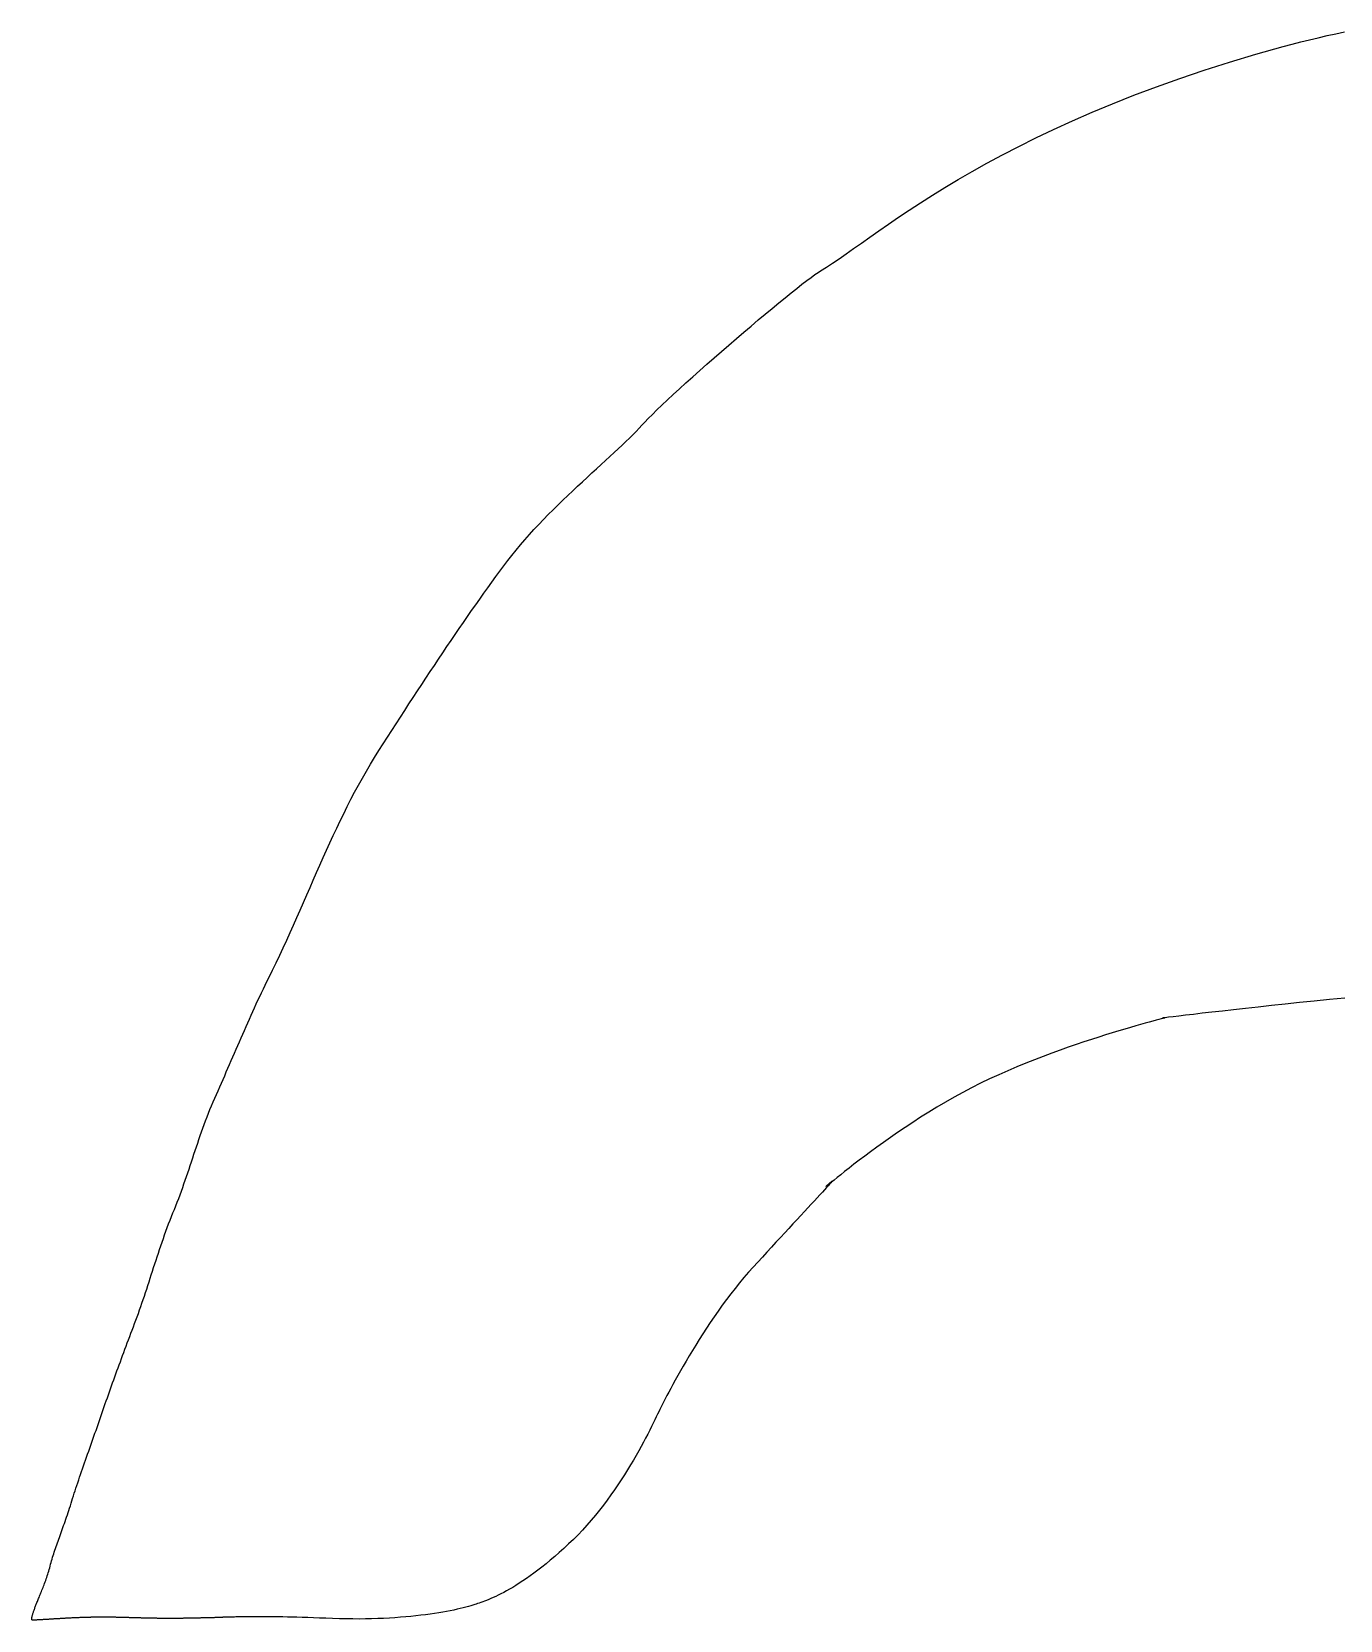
# Model space of a CAD drawing. Extents: x 3.9 to 78.6, y 0.5 to 97.3.
# Drawn here: x 26.19 to 31.43, y 90.7 to 97.06 of the extents above; entities that cross this region are included whole.
import ezdxf

# ---------------------------------------------------------------- set-up
doc = ezdxf.new("R2010")
doc.units = 0
doc.layers.add('LAYER_1', color=7, linetype='CONTINUOUS')

msp = doc.modelspace()

# ---------------------------------------------------------------- linework, layer by layer
at = {"layer": 'LAYER_1', "color": 7}
for p, q in [((31.2725, 97.0199), (31.3075, 97.0286)), ((31.3075, 97.0286), (31.3426, 97.0371)), ((31.3426, 97.0371), (31.3777, 97.0452)), ((31.3777, 97.0452), (31.4129, 97.0531)), ((31.4129, 97.0531), (31.4482, 97.0608)), ((30.987, 96.9387), (31.0927, 96.9705)), ((31.0927, 96.9705), (31.2027, 97.0015)), ((31.2027, 97.0015), (31.2376, 97.0109)), ((31.2376, 97.0109), (31.2725, 97.0199)), ((30.788, 96.8735), (30.8855, 96.9064)), ((30.8855, 96.9064), (30.987, 96.9387)), ((30.6048, 96.8065), (30.6944, 96.8402)), ((30.6944, 96.8402), (30.788, 96.8735)), ((30.4368, 96.7384), (30.5189, 96.7726)), ((30.5189, 96.7726), (30.6048, 96.8065)), ((30.2831, 96.67), (30.3582, 96.7042)), ((30.3582, 96.7042), (30.4368, 96.7384)), ((30.2115, 96.6358), (30.2831, 96.67)), ((30.078, 96.5681), (30.1431, 96.6018)), ((30.1431, 96.6018), (30.2115, 96.6358)), ((29.9571, 96.5017), (30.016, 96.5347)), ((30.016, 96.5347), (30.078, 96.5681)), ((29.8479, 96.4374), (29.901, 96.4693)), ((29.901, 96.4693), (29.9571, 96.5017)), ((29.7497, 96.3759), (29.7975, 96.4063)), ((29.7975, 96.4063), (29.8479, 96.4374)), ((29.6618, 96.3178), (29.7045, 96.3464)), ((29.7045, 96.3464), (29.7497, 96.3759)), ((29.5475, 96.2386), (29.5834, 96.2638)), ((29.5834, 96.2638), (29.6215, 96.2902)), ((29.6215, 96.2902), (29.6618, 96.3178)), ((29.482, 96.1922), (29.5138, 96.2147)), ((29.5138, 96.2147), (29.5475, 96.2386)), ((29.3731, 96.1177), (29.3978, 96.1338)), ((29.3978, 96.1338), (29.4241, 96.1517)), ((29.4241, 96.1517), (29.4522, 96.1712)), ((29.4522, 96.1712), (29.482, 96.1922)), ((29.2946, 96.0642), (29.3118, 96.0771)), ((29.3118, 96.0771), (29.3269, 96.0881)), ((29.3269, 96.0881), (29.3397, 96.0969)), ((29.3397, 96.0969), (29.35, 96.1035)), ((29.35, 96.1035), (29.3731, 96.1177)), ((29.2079, 95.9955), (29.2319, 96.0149)), ((29.2319, 96.0149), (29.2545, 96.0329)), ((29.2545, 96.0329), (29.2754, 96.0494)), ((29.2754, 96.0494), (29.2946, 96.0642)), ((29.1286, 95.93), (29.1561, 95.9529)), ((29.1561, 95.9529), (29.1825, 95.9747)), ((29.1825, 95.9747), (29.2079, 95.9955)), ((29.0423, 95.857), (29.0716, 95.882)), ((29.0716, 95.882), (29.1004, 95.9064)), ((29.1004, 95.9064), (29.1286, 95.93)), ((28.9829, 95.806), (29.0127, 95.8316)), ((29.0127, 95.8316), (29.0423, 95.857)), ((28.8946, 95.7288), (28.9237, 95.7544)), ((28.9237, 95.7544), (28.9532, 95.7802)), ((28.9532, 95.7802), (28.9829, 95.806)), ((28.8381, 95.6786), (28.866, 95.7035)), ((28.866, 95.7035), (28.8946, 95.7288)), ((28.7602, 95.6079), (28.785, 95.6306)), ((28.785, 95.6306), (28.811, 95.6542)), ((28.811, 95.6542), (28.8381, 95.6786)), ((28.6947, 95.5462), (28.7149, 95.5655)), ((28.7149, 95.5655), (28.7368, 95.5861)), ((28.7368, 95.5861), (28.7602, 95.6079)), ((28.6342, 95.4846), (28.6459, 95.4973)), ((28.6459, 95.4973), (28.6601, 95.5119)), ((28.6601, 95.5119), (28.6764, 95.5283)), ((28.6764, 95.5283), (28.6947, 95.5462)), ((28.5706, 95.4196), (28.585, 95.4335)), ((28.585, 95.4335), (28.5985, 95.447)), ((28.5985, 95.447), (28.6113, 95.46)), ((28.6113, 95.46), (28.6232, 95.4725)), ((28.6232, 95.4725), (28.6342, 95.4846)), ((28.5066, 95.3597), (28.5235, 95.3752)), ((28.5235, 95.3752), (28.5398, 95.3904)), ((28.5398, 95.3904), (28.5556, 95.4052)), ((28.5556, 95.4052), (28.5706, 95.4196)), ((28.4345, 95.2936), (28.4531, 95.3106)), ((28.4531, 95.3106), (28.4714, 95.3273)), ((28.4714, 95.3273), (28.4892, 95.3437)), ((28.4892, 95.3437), (28.5066, 95.3597)), ((28.3576, 95.2222), (28.3771, 95.2405)), ((28.3771, 95.2405), (28.3965, 95.2585)), ((28.3965, 95.2585), (28.4156, 95.2762)), ((28.4156, 95.2762), (28.4345, 95.2936)), ((28.2987, 95.1656), (28.3183, 95.1847)), ((28.3183, 95.1847), (28.338, 95.2036)), ((28.338, 95.2036), (28.3576, 95.2222)), ((28.2403, 95.107), (28.2596, 95.1268)), ((28.2596, 95.1268), (28.2791, 95.1463)), ((28.2791, 95.1463), (28.2987, 95.1656)), ((28.1838, 95.0466), (28.2024, 95.0669)), ((28.2024, 95.0669), (28.2212, 95.087)), ((28.2212, 95.087), (28.2403, 95.107)), ((28.1306, 94.9847), (28.1479, 95.0055)), ((28.1479, 95.0055), (28.1657, 95.0261)), ((28.1657, 95.0261), (28.1838, 95.0466)), ((28.0658, 94.9002), (28.0818, 94.9217)), ((28.0818, 94.9217), (28.0977, 94.9429)), ((28.0977, 94.9429), (28.1139, 94.9638)), ((28.1139, 94.9638), (28.1306, 94.9847)), ((28.0337, 94.8565), (28.0498, 94.8785)), ((28.0498, 94.8785), (28.0658, 94.9002)), ((27.9852, 94.7889), (28.0014, 94.8117)), ((28.0014, 94.8117), (28.0176, 94.8342)), ((28.0176, 94.8342), (28.0337, 94.8565)), ((27.9362, 94.7191), (27.9525, 94.7426)), ((27.9525, 94.7426), (27.9689, 94.7659)), ((27.9689, 94.7659), (27.9852, 94.7889)), ((27.8867, 94.6472), (27.9033, 94.6714)), ((27.9033, 94.6714), (27.9197, 94.6953)), ((27.9197, 94.6953), (27.9362, 94.7191)), ((27.8535, 94.5982), (27.8702, 94.6228)), ((27.8702, 94.6228), (27.8867, 94.6472)), ((27.8034, 94.5232), (27.8201, 94.5484)), ((27.8201, 94.5484), (27.8369, 94.5734)), ((27.8369, 94.5734), (27.8535, 94.5982)), ((27.7697, 94.4723), (27.7866, 94.4979)), ((27.7866, 94.4979), (27.8034, 94.5232)), ((27.7188, 94.3948), (27.7358, 94.4208)), ((27.7358, 94.4208), (27.7528, 94.4466)), ((27.7528, 94.4466), (27.7697, 94.4723)), ((27.6847, 94.3423), (27.7018, 94.3686)), ((27.7018, 94.3686), (27.7188, 94.3948)), ((27.6332, 94.2626), (27.6504, 94.2893)), ((27.6504, 94.2893), (27.6676, 94.3159)), ((27.6676, 94.3159), (27.6847, 94.3423)), ((27.5986, 94.2089), (27.6159, 94.2358)), ((27.6159, 94.2358), (27.6332, 94.2626)), ((27.5641, 94.1546), (27.5813, 94.1818)), ((27.5813, 94.1818), (27.5986, 94.2089)), ((27.5151, 94.0716), (27.5311, 94.0995)), ((27.5311, 94.0995), (27.5474, 94.1272)), ((27.5474, 94.1272), (27.5641, 94.1546)), ((27.4843, 94.0152), (27.4996, 94.0435)), ((27.4996, 94.0435), (27.5151, 94.0716)), ((27.4548, 93.958), (27.4694, 93.9867)), ((27.4694, 93.9867), (27.4843, 94.0152)), ((27.4262, 93.9001), (27.4404, 93.9291)), ((27.4404, 93.9291), (27.4548, 93.958)), ((27.385, 93.8122), (27.3986, 93.8416)), ((27.3986, 93.8416), (27.4123, 93.8709)), ((27.4123, 93.8709), (27.4262, 93.9001)), ((27.3582, 93.753), (27.3715, 93.7826)), ((27.3715, 93.7826), (27.385, 93.8122)), ((27.3318, 93.6934), (27.345, 93.7232)), ((27.345, 93.7232), (27.3582, 93.753)), ((27.3056, 93.6334), (27.3187, 93.6634)), ((27.3187, 93.6634), (27.3318, 93.6934)), ((27.2793, 93.5733), (27.2925, 93.6034)), ((27.2925, 93.6034), (27.3056, 93.6334)), ((27.2528, 93.513), (27.2661, 93.5432)), ((27.2661, 93.5432), (27.2793, 93.5733)), ((27.2259, 93.4527), (27.2394, 93.4828)), ((27.2394, 93.4828), (27.2528, 93.513)), ((27.1984, 93.3923), (27.2122, 93.4225)), ((27.2122, 93.4225), (27.2259, 93.4527)), ((27.1555, 93.3021), (27.17, 93.3321)), ((27.17, 93.3321), (27.1843, 93.3622)), ((27.1843, 93.3622), (27.1984, 93.3923)), ((27.1333, 93.2571), (27.1407, 93.2721)), ((27.1407, 93.2721), (27.1555, 93.3021)), ((27.1044, 93.197), (27.1115, 93.2121)), ((27.1115, 93.2121), (27.1187, 93.2271)), ((27.1187, 93.2271), (27.1259, 93.2421)), ((27.1259, 93.2421), (27.1333, 93.2571)), ((27.0765, 93.1367), (27.0834, 93.1518)), ((27.0834, 93.1518), (27.0903, 93.1669)), ((27.0903, 93.1669), (27.0973, 93.182)), ((27.0973, 93.182), (27.1044, 93.197)), ((31.0036, 93.1439), (30.9585, 93.1388)), ((31.0517, 93.1493), (31.0036, 93.1439)), ((31.1024, 93.1548), (31.0517, 93.1493)), ((31.1555, 93.1605), (31.1024, 93.1548)), ((31.2107, 93.1664), (31.1555, 93.1605)), ((31.2679, 93.1723), (31.2107, 93.1664)), ((31.3267, 93.1783), (31.2679, 93.1723)), ((31.387, 93.1843), (31.3267, 93.1783)), ((31.4484, 93.1903), (31.387, 93.1843)), ((27.0495, 93.0762), (27.0562, 93.0914)), ((27.0562, 93.0914), (27.0629, 93.1065)), ((27.0629, 93.1065), (27.0697, 93.1216)), ((27.0697, 93.1216), (27.0765, 93.1367)), ((30.6116, 93.0791), (30.5903, 93.0731)), ((30.6313, 93.0847), (30.6116, 93.0791)), ((30.6494, 93.0897), (30.6313, 93.0847)), ((30.6658, 93.0941), (30.6494, 93.0897)), ((30.6805, 93.0981), (30.6658, 93.0941)), ((30.6933, 93.1015), (30.6805, 93.0981)), ((30.7042, 93.1044), (30.6933, 93.1015)), ((30.7132, 93.1068), (30.7042, 93.1044)), ((30.72, 93.1087), (30.7132, 93.1068)), ((30.7216, 93.1109), (30.7186, 93.1106)), ((30.7186, 93.1106), (30.7211, 93.1109)), ((30.7248, 93.1102), (30.72, 93.1087)), ((30.7211, 93.1109), (30.7256, 93.1115)), ((30.73, 93.1119), (30.7216, 93.1109)), ((30.7274, 93.1111), (30.7248, 93.1102)), ((30.7256, 93.1115), (30.7276, 93.1115)), ((30.7276, 93.1115), (30.7274, 93.1111)), ((30.7434, 93.1135), (30.73, 93.1119)), ((30.7616, 93.1157), (30.7434, 93.1135)), ((30.7844, 93.1185), (30.7616, 93.1157)), ((30.8115, 93.1217), (30.7844, 93.1185)), ((30.8427, 93.1254), (30.8115, 93.1217)), ((30.8778, 93.1295), (30.8427, 93.1254)), ((30.9164, 93.134), (30.8778, 93.1295)), ((30.9585, 93.1388), (30.9164, 93.134)), ((27.0164, 93.0006), (27.023, 93.0157)), ((27.023, 93.0157), (27.0296, 93.0308)), ((27.0296, 93.0308), (27.0362, 93.046)), ((27.0362, 93.046), (27.0428, 93.0611)), ((27.0428, 93.0611), (27.0495, 93.0762)), ((30.4044, 93.0153), (30.3734, 93.0048)), ((30.4344, 93.0253), (30.4044, 93.0153)), ((30.4634, 93.0346), (30.4344, 93.0253)), ((30.4913, 93.0434), (30.4634, 93.0346)), ((30.518, 93.0517), (30.4913, 93.0434)), ((30.5435, 93.0594), (30.518, 93.0517)), ((30.5676, 93.0665), (30.5435, 93.0594)), ((30.5903, 93.0731), (30.5676, 93.0665)), ((26.9902, 92.9401), (26.9968, 92.9552)), ((26.9968, 92.9552), (27.0033, 92.9703)), ((27.0033, 92.9703), (27.0099, 92.9854)), ((27.0099, 92.9854), (27.0164, 93.0006)), ((30.2413, 92.957), (30.2066, 92.9436)), ((30.2754, 92.9699), (30.2413, 92.957)), ((30.3088, 92.9821), (30.2754, 92.9699)), ((30.3415, 92.9938), (30.3088, 92.9821)), ((30.3734, 93.0048), (30.3415, 92.9938)), ((26.9639, 92.8797), (26.9705, 92.8948)), ((26.9705, 92.8948), (26.9771, 92.9099)), ((26.9771, 92.9099), (26.9837, 92.925)), ((26.9837, 92.925), (26.9902, 92.9401)), ((30.0996, 92.8997), (30.0632, 92.8838)), ((30.1356, 92.9149), (30.0996, 92.8997)), ((30.1713, 92.9296), (30.1356, 92.9149)), ((30.2066, 92.9436), (30.1713, 92.9296)), ((26.9373, 92.8195), (26.944, 92.8345)), ((26.944, 92.8345), (26.9507, 92.8496)), ((26.9507, 92.8496), (26.9573, 92.8646)), ((26.9573, 92.8646), (26.9639, 92.8797)), ((29.9547, 92.8316), (29.9193, 92.8128)), ((29.9906, 92.8498), (29.9547, 92.8316)), ((30.0268, 92.8672), (29.9906, 92.8498)), ((30.0632, 92.8838), (30.0268, 92.8672)), ((26.905, 92.7445), (26.9111, 92.7595)), ((26.9111, 92.7595), (26.9174, 92.7745)), ((26.9174, 92.7745), (26.9239, 92.7895)), ((26.9239, 92.7895), (26.9305, 92.8045)), ((26.9305, 92.8045), (26.9373, 92.8195)), ((29.8498, 92.7737), (29.8159, 92.7537)), ((29.8842, 92.7935), (29.8498, 92.7737)), ((29.9193, 92.8128), (29.8842, 92.7935)), ((26.8821, 92.6845), (26.8876, 92.6995)), ((26.8876, 92.6995), (26.8933, 92.7145)), ((26.8933, 92.7145), (26.8991, 92.7295)), ((26.8991, 92.7295), (26.905, 92.7445)), ((29.7502, 92.713), (29.7186, 92.6926)), ((29.7827, 92.7334), (29.7502, 92.713)), ((29.8159, 92.7537), (29.7827, 92.7334)), ((26.8609, 92.6246), (26.8661, 92.6396)), ((26.8661, 92.6396), (26.8713, 92.6546)), ((26.8713, 92.6546), (26.8766, 92.6695)), ((26.8766, 92.6695), (26.8821, 92.6845)), ((29.6294, 92.6322), (29.6019, 92.6127)), ((29.6581, 92.6521), (29.6294, 92.6322)), ((29.6879, 92.6722), (29.6581, 92.6521)), ((29.7186, 92.6926), (29.6879, 92.6722)), ((26.8409, 92.565), (26.8459, 92.5799)), ((26.8459, 92.5799), (26.8508, 92.5948)), ((26.8508, 92.5948), (26.8559, 92.6097)), ((26.8559, 92.6097), (26.8609, 92.6246)), ((29.5504, 92.5754), (29.5266, 92.5577)), ((29.5755, 92.5938), (29.5504, 92.5754)), ((29.6019, 92.6127), (29.5755, 92.5938)), ((26.8162, 92.4908), (26.8212, 92.5056)), ((26.8212, 92.5056), (26.8261, 92.5204)), ((26.8261, 92.5204), (26.8311, 92.5353)), ((26.8311, 92.5353), (26.836, 92.5501)), ((26.836, 92.5501), (26.8409, 92.565)), ((29.464, 92.5098), (29.4463, 92.4958)), ((29.4833, 92.5248), (29.464, 92.5098)), ((29.5042, 92.5408), (29.4833, 92.5248)), ((29.5266, 92.5577), (29.5042, 92.5408)), ((26.7958, 92.4319), (26.801, 92.4466)), ((26.801, 92.4466), (26.8062, 92.4613)), ((26.8062, 92.4613), (26.8112, 92.4761)), ((26.8112, 92.4761), (26.8162, 92.4908)), ((29.3787, 92.4411), (29.3745, 92.4377)), ((29.3755, 92.4394), (29.3827, 92.4463)), ((29.385, 92.4463), (29.3787, 92.4411)), ((29.3861, 92.4453), (29.3805, 92.439)), ((29.3827, 92.4463), (29.3883, 92.4514)), ((29.3934, 92.4532), (29.385, 92.4463)), ((29.3904, 92.4503), (29.3861, 92.4453)), ((29.3883, 92.4514), (29.3922, 92.455)), ((29.3935, 92.454), (29.3904, 92.4503)), ((29.3922, 92.455), (29.3947, 92.4569)), ((29.4038, 92.4617), (29.3934, 92.4532)), ((29.3953, 92.4564), (29.3935, 92.454)), ((29.3947, 92.4569), (29.3957, 92.4574)), ((29.3957, 92.4574), (29.3953, 92.4564)), ((29.4162, 92.4717), (29.4038, 92.4617)), ((29.4304, 92.4831), (29.4162, 92.4717)), ((29.4463, 92.4958), (29.4304, 92.4831)), ((26.7741, 92.3734), (26.7797, 92.388)), ((26.7797, 92.388), (26.7852, 92.4026)), ((26.7852, 92.4026), (26.7906, 92.4172)), ((26.7906, 92.4172), (26.7958, 92.4319)), ((29.3249, 92.3782), (29.3124, 92.3646)), ((29.3366, 92.3908), (29.3249, 92.3782)), ((29.3474, 92.4025), (29.3366, 92.3908)), ((29.3572, 92.4132), (29.3474, 92.4025)), ((29.366, 92.4229), (29.3572, 92.4132)), ((29.3738, 92.4315), (29.366, 92.4229)), ((29.3745, 92.4377), (29.3725, 92.4363)), ((29.3725, 92.4363), (29.3728, 92.4368)), ((29.3728, 92.4368), (29.3755, 92.4394)), ((29.3805, 92.439), (29.3738, 92.4315)), ((26.7451, 92.3008), (26.7507, 92.3153)), ((26.7507, 92.3153), (26.7565, 92.3299)), ((26.7565, 92.3299), (26.7624, 92.3444)), ((26.7624, 92.3444), (26.7683, 92.3589)), ((26.7683, 92.3589), (26.7741, 92.3734)), ((29.2705, 92.3194), (29.2552, 92.3029)), ((29.2852, 92.3352), (29.2705, 92.3194)), ((29.2992, 92.3503), (29.2852, 92.3352)), ((29.3124, 92.3646), (29.2992, 92.3503)), ((26.7235, 92.2424), (26.7288, 92.257)), ((26.7288, 92.257), (26.7341, 92.2716)), ((26.7341, 92.2716), (26.7396, 92.2862)), ((26.7396, 92.2862), (26.7451, 92.3008)), ((29.2062, 92.25), (29.1889, 92.2314)), ((29.223, 92.2682), (29.2062, 92.25)), ((29.2394, 92.2858), (29.223, 92.2682)), ((29.2552, 92.3029), (29.2394, 92.2858)), ((26.7034, 92.184), (26.7083, 92.1986)), ((26.7083, 92.1986), (26.7133, 92.2132)), ((26.7133, 92.2132), (26.7184, 92.2278)), ((26.7184, 92.2278), (26.7235, 92.2424)), ((29.1534, 92.1931), (29.1353, 92.1734)), ((29.1713, 92.2124), (29.1534, 92.1931)), ((29.1889, 92.2314), (29.1713, 92.2124)), ((26.6795, 92.1113), (26.6842, 92.1258)), ((26.6842, 92.1258), (26.6889, 92.1403)), ((26.6889, 92.1403), (26.6937, 92.1548)), ((26.6937, 92.1548), (26.6985, 92.1694)), ((26.6985, 92.1694), (26.7034, 92.184)), ((29.0984, 92.1335), (29.0798, 92.1133)), ((29.1169, 92.1535), (29.0984, 92.1335)), ((29.1353, 92.1734), (29.1169, 92.1535)), ((26.6609, 92.0538), (26.6655, 92.0681)), ((26.6655, 92.0681), (26.6701, 92.0824)), ((26.6701, 92.0824), (26.6748, 92.0968)), ((26.6748, 92.0968), (26.6795, 92.1113)), ((29.043, 92.0716), (29.025, 92.05)), ((29.0613, 92.0927), (29.043, 92.0716)), ((29.0798, 92.1133), (29.0613, 92.0927)), ((26.6375, 91.9831), (26.6422, 91.9971)), ((26.6422, 91.9971), (26.6469, 92.0112)), ((26.6469, 92.0112), (26.6516, 92.0253)), ((26.6516, 92.0253), (26.6562, 92.0395)), ((26.6562, 92.0395), (26.6609, 92.0538)), ((28.9899, 92.0056), (28.9728, 91.9829)), ((29.0073, 92.0279), (28.9899, 92.0056)), ((29.025, 92.05), (29.0073, 92.0279)), ((26.6182, 91.9279), (26.6231, 91.9416)), ((26.6231, 91.9416), (26.6279, 91.9554)), ((26.6279, 91.9554), (26.6327, 91.9692)), ((26.6327, 91.9692), (26.6375, 91.9831)), ((28.9396, 91.9371), (28.9236, 91.9141)), ((28.956, 91.9601), (28.9396, 91.9371)), ((28.9728, 91.9829), (28.956, 91.9601)), ((26.5932, 91.8611), (26.5982, 91.8742)), ((26.5982, 91.8742), (26.6032, 91.8875)), ((26.6032, 91.8875), (26.6082, 91.9009)), ((26.6082, 91.9009), (26.6132, 91.9144)), ((26.6132, 91.9144), (26.6182, 91.9279)), ((28.8928, 91.8682), (28.878, 91.8455)), ((28.908, 91.8911), (28.8928, 91.8682)), ((28.9236, 91.9141), (28.908, 91.8911)), ((26.5692, 91.7967), (26.5739, 91.8094)), ((26.5739, 91.8094), (26.5786, 91.8221)), ((26.5786, 91.8221), (26.5835, 91.835)), ((26.5835, 91.835), (26.5883, 91.848)), ((26.5883, 91.848), (26.5932, 91.8611)), ((28.8637, 91.823), (28.8498, 91.8008)), ((28.878, 91.8455), (28.8637, 91.823)), ((26.5461, 91.7343), (26.5506, 91.7466)), ((26.5506, 91.7466), (26.5552, 91.759)), ((26.5552, 91.759), (26.5598, 91.7715)), ((26.5598, 91.7715), (26.5645, 91.784)), ((26.5645, 91.784), (26.5692, 91.7967)), ((28.8237, 91.7577), (28.8114, 91.7369)), ((28.8365, 91.7791), (28.8237, 91.7577)), ((28.8498, 91.8008), (28.8365, 91.7791)), ((26.5239, 91.6734), (26.5283, 91.6855)), ((26.5283, 91.6855), (26.5327, 91.6976)), ((26.5327, 91.6976), (26.5371, 91.7098)), ((26.5371, 91.7098), (26.5416, 91.722)), ((26.5416, 91.722), (26.5461, 91.7343)), ((28.7779, 91.6785), (28.768, 91.6606)), ((28.7885, 91.6973), (28.7779, 91.6785)), ((28.7997, 91.7168), (28.7885, 91.6973)), ((28.8114, 91.7369), (28.7997, 91.7168)), ((26.4983, 91.6017), (26.5025, 91.6136)), ((26.5025, 91.6136), (26.5067, 91.6255)), ((26.5067, 91.6255), (26.511, 91.6374)), ((26.511, 91.6374), (26.5153, 91.6494)), ((26.5153, 91.6494), (26.5196, 91.6614)), ((26.5196, 91.6614), (26.5239, 91.6734)), ((28.75, 91.6275), (28.742, 91.6124)), ((28.7586, 91.6435), (28.75, 91.6275)), ((28.768, 91.6606), (28.7586, 91.6435)), ((26.4775, 91.5425), (26.4817, 91.5543)), ((26.4817, 91.5543), (26.4858, 91.5662)), ((26.4858, 91.5662), (26.4899, 91.578)), ((26.4899, 91.578), (26.4941, 91.5898)), ((26.4941, 91.5898), (26.4983, 91.6017)), ((28.7127, 91.5555), (28.7091, 91.5483)), ((28.717, 91.5642), (28.7127, 91.5555)), ((28.7222, 91.5744), (28.717, 91.5642)), ((28.728, 91.5858), (28.7222, 91.5744)), ((28.7346, 91.5985), (28.728, 91.5858)), ((28.742, 91.6124), (28.7346, 91.5985)), ((26.457, 91.4832), (26.4612, 91.4951)), ((26.4612, 91.4951), (26.4653, 91.507)), ((26.4653, 91.507), (26.4694, 91.5189)), ((26.4694, 91.5189), (26.4734, 91.5307)), ((26.4734, 91.5307), (26.4775, 91.5425)), ((28.6799, 91.4881), (28.6731, 91.4744)), ((28.6862, 91.5009), (28.6799, 91.4881)), ((28.692, 91.5129), (28.6862, 91.5009)), ((28.6973, 91.5238), (28.692, 91.5129)), ((28.7021, 91.5337), (28.6973, 91.5238)), ((28.7063, 91.5426), (28.7021, 91.5337)), ((28.7091, 91.5483), (28.7063, 91.5426)), ((26.4319, 91.4115), (26.4361, 91.4234)), ((26.4361, 91.4234), (26.4403, 91.4354)), ((26.4403, 91.4354), (26.4445, 91.4473)), ((26.4445, 91.4473), (26.4487, 91.4593)), ((26.4487, 91.4593), (26.4528, 91.4713)), ((26.4528, 91.4713), (26.457, 91.4832)), ((28.6495, 91.4286), (28.6407, 91.4119)), ((28.6579, 91.4446), (28.6495, 91.4286)), ((28.6657, 91.4598), (28.6579, 91.4446)), ((28.6731, 91.4744), (28.6657, 91.4598)), ((26.411, 91.3521), (26.4152, 91.3639)), ((26.4152, 91.3639), (26.4193, 91.3757)), ((26.4193, 91.3757), (26.4235, 91.3876)), ((26.4235, 91.3876), (26.4277, 91.3995)), ((26.4277, 91.3995), (26.4319, 91.4115)), ((28.6111, 91.3585), (28.6003, 91.3398)), ((28.6215, 91.3769), (28.6111, 91.3585)), ((28.6313, 91.3947), (28.6215, 91.3769)), ((28.6407, 91.4119), (28.6313, 91.3947)), ((26.3909, 91.2943), (26.3949, 91.3057)), ((26.3949, 91.3057), (26.3988, 91.3172)), ((26.3988, 91.3172), (26.4029, 91.3288)), ((26.4029, 91.3288), (26.4069, 91.3404)), ((26.4069, 91.3404), (26.411, 91.3521)), ((28.5771, 91.3012), (28.5647, 91.2814)), ((28.5889, 91.3207), (28.5771, 91.3012)), ((28.6003, 91.3398), (28.5889, 91.3207)), ((26.3685, 91.2281), (26.3721, 91.2388)), ((26.3721, 91.2388), (26.3757, 91.2497)), ((26.3757, 91.2497), (26.3794, 91.2607)), ((26.3794, 91.2607), (26.3832, 91.2718)), ((26.3832, 91.2718), (26.387, 91.283)), ((26.387, 91.283), (26.3909, 91.2943)), ((28.5386, 91.2412), (28.5248, 91.2209)), ((28.5519, 91.2614), (28.5386, 91.2412)), ((28.5647, 91.2814), (28.5519, 91.2614)), ((26.3489, 91.167), (26.352, 91.1767)), ((26.352, 91.1767), (26.3551, 91.1867)), ((26.3551, 91.1867), (26.3583, 91.1968)), ((26.3583, 91.1968), (26.3616, 91.2071)), ((26.3616, 91.2071), (26.365, 91.2175)), ((26.365, 91.2175), (26.3685, 91.2281)), ((28.4957, 91.1801), (28.4805, 91.1598)), ((28.5105, 91.2005), (28.4957, 91.1801)), ((28.5248, 91.2209), (28.5105, 91.2005)), ((26.328, 91.1032), (26.331, 91.1118)), ((26.331, 91.1118), (26.334, 91.1206)), ((26.334, 91.1206), (26.337, 91.1296)), ((26.337, 91.1296), (26.34, 91.1387)), ((26.34, 91.1387), (26.343, 91.1479)), ((26.343, 91.1479), (26.3459, 91.1574)), ((26.3459, 91.1574), (26.3489, 91.167)), ((28.4485, 91.1193), (28.4318, 91.0993)), ((28.4647, 91.1395), (28.4485, 91.1193)), ((28.4805, 91.1598), (28.4647, 91.1395)), ((26.3048, 91.0383), (26.3076, 91.046)), ((26.3076, 91.046), (26.3104, 91.0538)), ((26.3104, 91.0538), (26.3133, 91.0618)), ((26.3133, 91.0618), (26.3162, 91.0698)), ((26.3162, 91.0698), (26.3191, 91.078)), ((26.3191, 91.078), (26.3221, 91.0862)), ((26.3221, 91.0862), (26.325, 91.0946)), ((26.325, 91.0946), (26.328, 91.1032)), ((28.3789, 91.041), (28.3603, 91.0223)), ((28.397, 91.0601), (28.3789, 91.041)), ((28.4146, 91.0796), (28.397, 91.0601)), ((28.4318, 91.0993), (28.4146, 91.0796)), ((26.2816, 90.972), (26.2839, 90.9791)), ((26.2839, 90.9791), (26.2863, 90.9863)), ((26.2863, 90.9863), (26.2888, 90.9935)), ((26.2888, 90.9935), (26.2914, 91.0008)), ((26.2914, 91.0008), (26.294, 91.0081)), ((26.294, 91.0081), (26.2966, 91.0156)), ((26.2966, 91.0156), (26.2993, 91.023)), ((26.2993, 91.023), (26.302, 91.0306)), ((26.302, 91.0306), (26.3048, 91.0383)), ((28.3222, 90.9865), (28.3036, 90.9698)), ((28.3412, 91.0041), (28.3222, 90.9865)), ((28.3603, 91.0223), (28.3412, 91.0041)), ((26.2634, 90.909), (26.2653, 90.9158)), ((26.2653, 90.9158), (26.2671, 90.9228)), ((26.2671, 90.9228), (26.2689, 90.9297)), ((26.2689, 90.9297), (26.2708, 90.9367)), ((26.2708, 90.9367), (26.2728, 90.9437)), ((26.2728, 90.9437), (26.2749, 90.9508)), ((26.2749, 90.9508), (26.2771, 90.9578)), ((26.2771, 90.9578), (26.2793, 90.9649)), ((26.2793, 90.9649), (26.2816, 90.972)), ((28.2507, 90.925), (28.234, 90.9117)), ((28.2678, 90.9391), (28.2507, 90.925)), ((28.2855, 90.9541), (28.2678, 90.9391)), ((28.3036, 90.9698), (28.2855, 90.9541)), ((26.2429, 90.8462), (26.2451, 90.852)), ((26.2451, 90.852), (26.2472, 90.8579)), ((26.2472, 90.8579), (26.2493, 90.8639)), ((26.2493, 90.8639), (26.2514, 90.87)), ((26.2514, 90.87), (26.2535, 90.8763)), ((26.2535, 90.8763), (26.2555, 90.8826)), ((26.2555, 90.8826), (26.2576, 90.889)), ((26.2576, 90.889), (26.2595, 90.8956)), ((26.2595, 90.8956), (26.2615, 90.9022)), ((26.2615, 90.9022), (26.2634, 90.909)), ((28.1575, 90.856), (28.1436, 90.8469)), ((28.1719, 90.8657), (28.1575, 90.856)), ((28.1867, 90.8762), (28.1719, 90.8657)), ((28.202, 90.8873), (28.1867, 90.8762)), ((28.2178, 90.8991), (28.202, 90.8873)), ((28.234, 90.9117), (28.2178, 90.8991)), ((26.2171, 90.7818), (26.2189, 90.786)), ((26.2189, 90.786), (26.2207, 90.7903)), ((26.2207, 90.7903), (26.2225, 90.7948)), ((26.2225, 90.7948), (26.2244, 90.7994)), ((26.2244, 90.7994), (26.2264, 90.8041)), ((26.2264, 90.8041), (26.2284, 90.8089)), ((26.2284, 90.8089), (26.2304, 90.8139)), ((26.2304, 90.8139), (26.2324, 90.819)), ((26.2324, 90.819), (26.2345, 90.8242)), ((26.2345, 90.8242), (26.2366, 90.8295)), ((26.2366, 90.8295), (26.2387, 90.835)), ((26.2387, 90.835), (26.2408, 90.8405)), ((26.2408, 90.8405), (26.2429, 90.8462)), ((28.0392, 90.7895), (28.0298, 90.7854)), ((28.049, 90.794), (28.0392, 90.7895)), ((28.0592, 90.7989), (28.049, 90.794)), ((28.0699, 90.8042), (28.0592, 90.7989)), ((28.0811, 90.81), (28.0699, 90.8042)), ((28.0927, 90.8163), (28.0811, 90.81)), ((28.1047, 90.8231), (28.0927, 90.8163)), ((28.1172, 90.8305), (28.1047, 90.8231)), ((28.1302, 90.8384), (28.1172, 90.8305)), ((28.1436, 90.8469), (28.1302, 90.8384)), ((26.1946, 90.7208), (26.1953, 90.7232)), ((26.1953, 90.7232), (26.1961, 90.7257)), ((26.1961, 90.7257), (26.197, 90.7283)), ((26.197, 90.7283), (26.1978, 90.731)), ((26.1978, 90.731), (26.1988, 90.7338)), ((26.1988, 90.7338), (26.1998, 90.7367)), ((26.1998, 90.7367), (26.2009, 90.7397)), ((26.2009, 90.7397), (26.202, 90.7428)), ((26.202, 90.7428), (26.2031, 90.746)), ((26.2031, 90.746), (26.2043, 90.7492)), ((26.2043, 90.7492), (26.2056, 90.7526)), ((26.2056, 90.7526), (26.2068, 90.756)), ((26.2068, 90.756), (26.2082, 90.7595)), ((26.2082, 90.7595), (26.2095, 90.7629)), ((26.2095, 90.7629), (26.2108, 90.7664)), ((26.2108, 90.7664), (26.2123, 90.77)), ((26.2123, 90.77), (26.2138, 90.7738)), ((26.2138, 90.7738), (26.2155, 90.7778)), ((26.2155, 90.7778), (26.2171, 90.7818)), ((27.7863, 90.7233), (27.7681, 90.7208)), ((27.8038, 90.7258), (27.7863, 90.7233)), ((27.8207, 90.7285), (27.8038, 90.7258)), ((27.8368, 90.7312), (27.8207, 90.7285)), ((27.8523, 90.7339), (27.8368, 90.7312)), ((27.867, 90.7367), (27.8523, 90.7339)), ((27.881, 90.7395), (27.867, 90.7367)), ((27.8943, 90.7424), (27.881, 90.7395)), ((27.9068, 90.7452), (27.8943, 90.7424)), ((27.9186, 90.748), (27.9068, 90.7452)), ((27.9296, 90.7508), (27.9186, 90.748)), ((27.9398, 90.7536), (27.9296, 90.7508)), ((27.9492, 90.7563), (27.9398, 90.7536)), ((27.9578, 90.7589), (27.9492, 90.7563)), ((27.9657, 90.7614), (27.9578, 90.7589)), ((27.971, 90.7632), (27.9657, 90.7614)), ((27.9768, 90.7652), (27.971, 90.7632)), ((27.9831, 90.7673), (27.9768, 90.7652)), ((27.9898, 90.7697), (27.9831, 90.7673)), ((27.9969, 90.7722), (27.9898, 90.7697)), ((28.0045, 90.7751), (27.9969, 90.7722)), ((28.0125, 90.7782), (28.0045, 90.7751)), ((28.0209, 90.7816), (28.0125, 90.7782)), ((28.0298, 90.7854), (28.0209, 90.7816)), ((26.1915, 90.7058), (26.1917, 90.7072)), ((26.1915, 90.7045), (26.1915, 90.7058)), ((26.1916, 90.7033), (26.1915, 90.7045)), ((26.1917, 90.7022), (26.1916, 90.7033)), ((26.1917, 90.7072), (26.1919, 90.7088)), ((26.192, 90.7013), (26.1917, 90.7022)), ((26.1919, 90.7088), (26.1921, 90.7105)), ((26.1923, 90.7005), (26.192, 90.7013)), ((26.1921, 90.7105), (26.1925, 90.7123)), ((26.1927, 90.6998), (26.1923, 90.7005)), ((26.1925, 90.7123), (26.1929, 90.7143)), ((26.1933, 90.6994), (26.1927, 90.6998)), ((26.1929, 90.7143), (26.1934, 90.7163)), ((26.1939, 90.699), (26.1933, 90.6994)), ((26.1934, 90.7163), (26.194, 90.7185)), ((26.1946, 90.6988), (26.1939, 90.699)), ((26.194, 90.7185), (26.1946, 90.7208)), ((26.1955, 90.6987), (26.1946, 90.6988)), ((26.1985, 90.6989), (26.1955, 90.6987)), ((26.2015, 90.6991), (26.1985, 90.6989)), ((26.2045, 90.6993), (26.2015, 90.6991)), ((26.2075, 90.6994), (26.2045, 90.6993)), ((26.2105, 90.6996), (26.2075, 90.6994)), ((26.2135, 90.6998), (26.2105, 90.6996)), ((26.2165, 90.6999), (26.2135, 90.6998)), ((26.2194, 90.7001), (26.2165, 90.6999)), ((26.2224, 90.7003), (26.2194, 90.7001)), ((26.2254, 90.7004), (26.2224, 90.7003)), ((26.2283, 90.7006), (26.2254, 90.7004)), ((26.2313, 90.7008), (26.2283, 90.7006)), ((26.2342, 90.7009), (26.2313, 90.7008)), ((26.2372, 90.7011), (26.2342, 90.7009)), ((26.2402, 90.7012), (26.2372, 90.7011)), ((26.2432, 90.7014), (26.2402, 90.7012)), ((26.2462, 90.7016), (26.2432, 90.7014)), ((26.2492, 90.7017), (26.2462, 90.7016)), ((26.2522, 90.7019), (26.2492, 90.7017)), ((26.2552, 90.7021), (26.2522, 90.7019)), ((26.2582, 90.7023), (26.2552, 90.7021)), ((26.2613, 90.7025), (26.2582, 90.7023)), ((26.2643, 90.7027), (26.2613, 90.7025)), ((26.2674, 90.7028), (26.2643, 90.7027)), ((26.2705, 90.703), (26.2674, 90.7028)), ((26.2737, 90.7033), (26.2705, 90.703)), ((26.2768, 90.7035), (26.2737, 90.7033)), ((26.28, 90.7037), (26.2768, 90.7035)), ((26.2832, 90.7039), (26.28, 90.7037)), ((26.2864, 90.7041), (26.2832, 90.7039)), ((26.2897, 90.7044), (26.2864, 90.7041)), ((26.2928, 90.7045), (26.2897, 90.7044)), ((26.2958, 90.7047), (26.2928, 90.7045)), ((26.2989, 90.7049), (26.2958, 90.7047)), ((26.3019, 90.705), (26.2989, 90.7049)), ((26.305, 90.7052), (26.3019, 90.705)), ((26.3081, 90.7054), (26.305, 90.7052)), ((26.3111, 90.7055), (26.3081, 90.7054)), ((26.3142, 90.7057), (26.3111, 90.7055)), ((26.3173, 90.7059), (26.3142, 90.7057)), ((26.3204, 90.7061), (26.3173, 90.7059)), ((26.3235, 90.7063), (26.3204, 90.7061)), ((26.3266, 90.7064), (26.3235, 90.7063)), ((26.3297, 90.7066), (26.3266, 90.7064)), ((26.3328, 90.7068), (26.3297, 90.7066)), ((26.336, 90.707), (26.3328, 90.7068)), ((26.3391, 90.7071), (26.336, 90.707)), ((26.3422, 90.7073), (26.3391, 90.7071)), ((26.3454, 90.7075), (26.3422, 90.7073)), ((26.3485, 90.7076), (26.3454, 90.7075)), ((26.3517, 90.7078), (26.3485, 90.7076)), ((26.3549, 90.708), (26.3517, 90.7078)), ((26.358, 90.7081), (26.3549, 90.708)), ((26.3612, 90.7083), (26.358, 90.7081)), ((26.3644, 90.7084), (26.3612, 90.7083)), ((26.3676, 90.7085), (26.3644, 90.7084)), ((26.3708, 90.7087), (26.3676, 90.7085)), ((26.374, 90.7088), (26.3708, 90.7087)), ((26.3772, 90.7089), (26.374, 90.7088)), ((26.3804, 90.709), (26.3772, 90.7089)), ((26.3836, 90.7091), (26.3804, 90.709)), ((26.3869, 90.7092), (26.3836, 90.7091)), ((26.3887, 90.7093), (26.3869, 90.7092)), ((26.3905, 90.7093), (26.3887, 90.7093)), ((26.3923, 90.7094), (26.3905, 90.7093)), ((26.3941, 90.7095), (26.3923, 90.7094)), ((26.3959, 90.7096), (26.3941, 90.7095)), ((26.3977, 90.7096), (26.3959, 90.7096)), ((26.3996, 90.7097), (26.3977, 90.7096)), ((26.4014, 90.7097), (26.3996, 90.7097)), ((26.4033, 90.7098), (26.4014, 90.7097)), ((26.4051, 90.7099), (26.4033, 90.7098)), ((26.407, 90.7099), (26.4051, 90.7099)), ((26.4089, 90.71), (26.407, 90.7099)), ((26.4108, 90.71), (26.4089, 90.71)), ((26.4126, 90.7101), (26.4108, 90.71)), ((26.4145, 90.7101), (26.4126, 90.7101)), ((26.4164, 90.7101), (26.4145, 90.7101)), ((26.4184, 90.7102), (26.4164, 90.7101)), ((26.4203, 90.7102), (26.4184, 90.7102)), ((26.4222, 90.7103), (26.4203, 90.7102)), ((26.4241, 90.7103), (26.4222, 90.7103)), ((26.4261, 90.7103), (26.4241, 90.7103)), ((26.428, 90.7104), (26.4261, 90.7103)), ((26.43, 90.7104), (26.428, 90.7104)), ((26.4319, 90.7104), (26.43, 90.7104)), ((26.4339, 90.7104), (26.4319, 90.7104)), ((26.4359, 90.7105), (26.4339, 90.7104)), ((26.4379, 90.7105), (26.4359, 90.7105)), ((26.4399, 90.7105), (26.4379, 90.7105)), ((26.4419, 90.7105), (26.4399, 90.7105)), ((26.4439, 90.7106), (26.4419, 90.7105)), ((26.4459, 90.7106), (26.4439, 90.7106)), ((26.4479, 90.7106), (26.4459, 90.7106)), ((26.4499, 90.7106), (26.4479, 90.7106)), ((26.452, 90.7107), (26.4499, 90.7106)), ((26.454, 90.7107), (26.452, 90.7107)), ((26.4561, 90.7107), (26.454, 90.7107)), ((26.4581, 90.7107), (26.4561, 90.7107)), ((26.4602, 90.7107), (26.4581, 90.7107)), ((26.4622, 90.7107), (26.4602, 90.7107)), ((26.4643, 90.7108), (26.4622, 90.7107)), ((26.4664, 90.7108), (26.4643, 90.7108)), ((26.4685, 90.7108), (26.4664, 90.7108)), ((26.4706, 90.7108), (26.4685, 90.7108)), ((26.4727, 90.7108), (26.4706, 90.7108)), ((26.4748, 90.7108), (26.4727, 90.7108)), ((26.477, 90.7108), (26.4748, 90.7108)), ((26.4791, 90.7108), (26.477, 90.7108)), ((26.4812, 90.7108), (26.4791, 90.7108)), ((26.4834, 90.7108), (26.4812, 90.7108)), ((26.4855, 90.7108), (26.4834, 90.7108)), ((26.4877, 90.7108), (26.4855, 90.7108)), ((26.4898, 90.7108), (26.4877, 90.7108)), ((26.492, 90.7108), (26.4898, 90.7108)), ((26.4942, 90.7108), (26.492, 90.7108)), ((26.4964, 90.7107), (26.4942, 90.7108)), ((26.4986, 90.7107), (26.4964, 90.7107)), ((26.5008, 90.7107), (26.4986, 90.7107)), ((26.503, 90.7107), (26.5008, 90.7107)), ((26.5052, 90.7107), (26.503, 90.7107)), ((26.5074, 90.7107), (26.5052, 90.7107)), ((26.5097, 90.7106), (26.5074, 90.7107)), ((26.5119, 90.7106), (26.5097, 90.7106)), ((26.5142, 90.7106), (26.5119, 90.7106)), ((26.5164, 90.7106), (26.5142, 90.7106)), ((26.5187, 90.7105), (26.5164, 90.7106)), ((26.521, 90.7105), (26.5187, 90.7105)), ((26.5232, 90.7105), (26.521, 90.7105)), ((26.5255, 90.7104), (26.5232, 90.7105)), ((26.5278, 90.7104), (26.5255, 90.7104)), ((26.5301, 90.7103), (26.5278, 90.7104)), ((26.5324, 90.7103), (26.5301, 90.7103)), ((26.5347, 90.7103), (26.5324, 90.7103)), ((26.5371, 90.7102), (26.5347, 90.7103)), ((26.5394, 90.7102), (26.5371, 90.7102)), ((26.5417, 90.7101), (26.5394, 90.7102)), ((26.5441, 90.7101), (26.5417, 90.7101)), ((26.5464, 90.71), (26.5441, 90.7101)), ((26.5488, 90.71), (26.5464, 90.71)), ((26.5511, 90.7099), (26.5488, 90.71)), ((26.5535, 90.7098), (26.5511, 90.7099)), ((26.5559, 90.7098), (26.5535, 90.7098)), ((26.5583, 90.7097), (26.5559, 90.7098)), ((26.5607, 90.7097), (26.5583, 90.7097)), ((26.5631, 90.7096), (26.5607, 90.7097)), ((26.5655, 90.7095), (26.5631, 90.7096)), ((26.5679, 90.7095), (26.5655, 90.7095)), ((26.5703, 90.7094), (26.5679, 90.7095)), ((26.5728, 90.7093), (26.5703, 90.7094)), ((26.5752, 90.7092), (26.5728, 90.7093)), ((26.5776, 90.7092), (26.5752, 90.7092)), ((26.5801, 90.7091), (26.5776, 90.7092)), ((26.5826, 90.709), (26.5801, 90.7091)), ((26.585, 90.7089), (26.5826, 90.709)), ((26.5875, 90.7088), (26.585, 90.7089)), ((26.59, 90.7088), (26.5875, 90.7088)), ((26.5924, 90.7087), (26.59, 90.7088)), ((26.5949, 90.7086), (26.5924, 90.7087)), ((26.5973, 90.7085), (26.5949, 90.7086)), ((26.5998, 90.7085), (26.5973, 90.7085)), ((26.6022, 90.7084), (26.5998, 90.7085)), ((26.6047, 90.7083), (26.6022, 90.7084)), ((26.6071, 90.7083), (26.6047, 90.7083)), ((26.6095, 90.7082), (26.6071, 90.7083)), ((26.6119, 90.7081), (26.6095, 90.7082)), ((26.6143, 90.7081), (26.6119, 90.7081)), ((26.6167, 90.708), (26.6143, 90.7081)), ((26.6191, 90.7079), (26.6167, 90.708)), ((26.6215, 90.7079), (26.6191, 90.7079)), ((26.6239, 90.7078), (26.6215, 90.7079)), ((26.6263, 90.7077), (26.6239, 90.7078)), ((26.6287, 90.7077), (26.6263, 90.7077)), ((26.6311, 90.7076), (26.6287, 90.7077)), ((26.6334, 90.7076), (26.6311, 90.7076)), ((26.6358, 90.7075), (26.6334, 90.7076)), ((26.6381, 90.7075), (26.6358, 90.7075)), ((26.6405, 90.7074), (26.6381, 90.7075)), ((26.6428, 90.7073), (26.6405, 90.7074)), ((26.6452, 90.7073), (26.6428, 90.7073)), ((26.6475, 90.7072), (26.6452, 90.7073)), ((26.6498, 90.7072), (26.6475, 90.7072)), ((26.6521, 90.7071), (26.6498, 90.7072)), ((26.6545, 90.7071), (26.6521, 90.7071)), ((26.6568, 90.707), (26.6545, 90.7071)), ((26.6591, 90.707), (26.6568, 90.707)), ((26.6614, 90.7069), (26.6591, 90.707)), ((26.6637, 90.7068), (26.6614, 90.7069)), ((26.6659, 90.7068), (26.6637, 90.7068)), ((26.6682, 90.7068), (26.6659, 90.7068)), ((26.6705, 90.7067), (26.6682, 90.7068)), ((26.6728, 90.7067), (26.6705, 90.7067)), ((26.675, 90.7066), (26.6728, 90.7067)), ((26.6773, 90.7066), (26.675, 90.7066)), ((26.6795, 90.7065), (26.6773, 90.7066)), ((26.6818, 90.7065), (26.6795, 90.7065)), ((26.684, 90.7065), (26.6818, 90.7065)), ((26.6862, 90.7065), (26.684, 90.7065)), ((26.6885, 90.7064), (26.6862, 90.7065)), ((26.6907, 90.7064), (26.6885, 90.7064)), ((26.6929, 90.7064), (26.6907, 90.7064)), ((26.6951, 90.7063), (26.6929, 90.7064)), ((26.6973, 90.7063), (26.6951, 90.7063)), ((26.6995, 90.7063), (26.6973, 90.7063)), ((26.7017, 90.7063), (26.6995, 90.7063)), ((26.7038, 90.7063), (26.7017, 90.7063)), ((26.706, 90.7062), (26.7038, 90.7063)), ((26.7082, 90.7062), (26.706, 90.7062)), ((26.7103, 90.7062), (26.7082, 90.7062)), ((26.7125, 90.7062), (26.7103, 90.7062)), ((26.7146, 90.7062), (26.7125, 90.7062)), ((26.7168, 90.7062), (26.7146, 90.7062)), ((26.7189, 90.7061), (26.7168, 90.7062)), ((26.721, 90.7061), (26.7189, 90.7061)), ((26.7232, 90.7061), (26.721, 90.7061)), ((26.7253, 90.7061), (26.7232, 90.7061)), ((26.7274, 90.7061), (26.7253, 90.7061)), ((26.7295, 90.7061), (26.7274, 90.7061)), ((26.7316, 90.7061), (26.7295, 90.7061)), ((26.7337, 90.7061), (26.7316, 90.7061)), ((26.7358, 90.7061), (26.7337, 90.7061)), ((26.7378, 90.7061), (26.7358, 90.7061)), ((26.7399, 90.7061), (26.7378, 90.7061)), ((26.742, 90.7061), (26.7399, 90.7061)), ((26.744, 90.7061), (26.742, 90.7061)), ((26.7461, 90.7061), (26.744, 90.7061)), ((26.7481, 90.7061), (26.7461, 90.7061)), ((26.7501, 90.7061), (26.7481, 90.7061)), ((26.7521, 90.7061), (26.7501, 90.7061)), ((26.7542, 90.7061), (26.7521, 90.7061)), ((26.7562, 90.7061), (26.7542, 90.7061)), ((26.7582, 90.7061), (26.7562, 90.7061)), ((26.7602, 90.7061), (26.7582, 90.7061)), ((26.7622, 90.7061), (26.7602, 90.7061)), ((26.7642, 90.7061), (26.7622, 90.7061)), ((26.7661, 90.7061), (26.7642, 90.7061)), ((26.7681, 90.7061), (26.7661, 90.7061)), ((26.7701, 90.7061), (26.7681, 90.7061)), ((26.772, 90.7061), (26.7701, 90.7061)), ((26.774, 90.7061), (26.772, 90.7061)), ((26.7759, 90.7061), (26.774, 90.7061)), ((26.7778, 90.7061), (26.7759, 90.7061)), ((26.7798, 90.7062), (26.7778, 90.7061)), ((26.7817, 90.7062), (26.7798, 90.7062)), ((26.7836, 90.7062), (26.7817, 90.7062)), ((26.7855, 90.7062), (26.7836, 90.7062)), ((26.7874, 90.7062), (26.7855, 90.7062)), ((26.7893, 90.7062), (26.7874, 90.7062)), ((26.7912, 90.7062), (26.7893, 90.7062)), ((26.7931, 90.7063), (26.7912, 90.7062)), ((26.7949, 90.7063), (26.7931, 90.7063)), ((26.7968, 90.7063), (26.7949, 90.7063)), ((26.7986, 90.7064), (26.7968, 90.7063)), ((26.8005, 90.7064), (26.7986, 90.7064)), ((26.8023, 90.7064), (26.8005, 90.7064)), ((26.8041, 90.7064), (26.8023, 90.7064)), ((26.806, 90.7065), (26.8041, 90.7064)), ((26.8078, 90.7065), (26.806, 90.7065)), ((26.8096, 90.7065), (26.8078, 90.7065)), ((26.8114, 90.7065), (26.8096, 90.7065)), ((26.8132, 90.7066), (26.8114, 90.7065)), ((26.815, 90.7066), (26.8132, 90.7066)), ((26.8167, 90.7066), (26.815, 90.7066)), ((26.8185, 90.7067), (26.8167, 90.7066)), ((26.8203, 90.7067), (26.8185, 90.7067)), ((26.822, 90.7067), (26.8203, 90.7067)), ((26.8238, 90.7067), (26.822, 90.7067)), ((26.8255, 90.7068), (26.8238, 90.7067)), ((26.8272, 90.7068), (26.8255, 90.7068)), ((26.829, 90.7068), (26.8272, 90.7068)), ((26.8307, 90.7068), (26.829, 90.7068)), ((26.8324, 90.7069), (26.8307, 90.7068)), ((26.8341, 90.7069), (26.8324, 90.7069)), ((26.8358, 90.7069), (26.8341, 90.7069)), ((26.8375, 90.707), (26.8358, 90.7069)), ((26.8391, 90.707), (26.8375, 90.707)), ((26.8408, 90.707), (26.8391, 90.707)), ((26.8425, 90.707), (26.8408, 90.707)), ((26.8441, 90.7071), (26.8425, 90.707)), ((26.8467, 90.7071), (26.8441, 90.7071)), ((26.8494, 90.7072), (26.8467, 90.7071)), ((26.852, 90.7073), (26.8494, 90.7072)), ((26.8547, 90.7074), (26.852, 90.7073)), ((26.8573, 90.7074), (26.8547, 90.7074)), ((26.86, 90.7075), (26.8573, 90.7074)), ((26.8627, 90.7076), (26.86, 90.7075)), ((26.8654, 90.7076), (26.8627, 90.7076)), ((26.8681, 90.7077), (26.8654, 90.7076)), ((26.8709, 90.7078), (26.8681, 90.7077)), ((26.8736, 90.7078), (26.8709, 90.7078)), ((26.8763, 90.7079), (26.8736, 90.7078)), ((26.8791, 90.7079), (26.8763, 90.7079)), ((26.8819, 90.708), (26.8791, 90.7079)), ((26.8846, 90.7081), (26.8819, 90.708)), ((26.8874, 90.7081), (26.8846, 90.7081)), ((26.8902, 90.7082), (26.8874, 90.7081)), ((26.893, 90.7082), (26.8902, 90.7082)), ((26.8958, 90.7083), (26.893, 90.7082)), ((26.8986, 90.7084), (26.8958, 90.7083)), ((26.9014, 90.7084), (26.8986, 90.7084)), ((26.9042, 90.7085), (26.9014, 90.7084)), ((26.9071, 90.7086), (26.9042, 90.7085)), ((26.9099, 90.7087), (26.9071, 90.7086)), ((26.9127, 90.7088), (26.9099, 90.7087)), ((26.9155, 90.7088), (26.9127, 90.7088)), ((26.9184, 90.7089), (26.9155, 90.7088)), ((26.9212, 90.709), (26.9184, 90.7089)), ((26.9241, 90.7091), (26.9212, 90.709)), ((26.9269, 90.7092), (26.9241, 90.7091)), ((26.9297, 90.7093), (26.9269, 90.7092)), ((26.9312, 90.7094), (26.9297, 90.7093)), ((26.9327, 90.7094), (26.9312, 90.7094)), ((26.9342, 90.7095), (26.9327, 90.7094)), ((26.9357, 90.7096), (26.9342, 90.7095)), ((26.9372, 90.7096), (26.9357, 90.7096)), ((26.9388, 90.7097), (26.9372, 90.7096)), ((26.9403, 90.7097), (26.9388, 90.7097)), ((26.9419, 90.7098), (26.9403, 90.7097)), ((26.9434, 90.7099), (26.9419, 90.7098)), ((26.945, 90.7099), (26.9434, 90.7099)), ((26.9465, 90.71), (26.945, 90.7099)), ((26.9481, 90.7101), (26.9465, 90.71)), ((26.9497, 90.7101), (26.9481, 90.7101)), ((26.9513, 90.7102), (26.9497, 90.7101)), ((26.9529, 90.7102), (26.9513, 90.7102)), ((26.9545, 90.7103), (26.9529, 90.7102)), ((26.9561, 90.7104), (26.9545, 90.7103)), ((26.9577, 90.7104), (26.9561, 90.7104)), ((26.9593, 90.7105), (26.9577, 90.7104)), ((26.9609, 90.7105), (26.9593, 90.7105)), ((26.9626, 90.7106), (26.9609, 90.7105)), ((26.9642, 90.7107), (26.9626, 90.7106)), ((26.9658, 90.7107), (26.9642, 90.7107)), ((26.9674, 90.7108), (26.9658, 90.7107)), ((26.969, 90.7108), (26.9674, 90.7108)), ((26.9707, 90.7108), (26.969, 90.7108)), ((26.9723, 90.7109), (26.9707, 90.7108)), ((26.9739, 90.7109), (26.9723, 90.7109)), ((26.9755, 90.711), (26.9739, 90.7109)), ((26.9772, 90.711), (26.9755, 90.711)), ((26.9788, 90.711), (26.9772, 90.711)), ((26.9845, 90.7111), (26.9788, 90.711)), ((26.9904, 90.7113), (26.9845, 90.7111)), ((26.9964, 90.7114), (26.9904, 90.7113)), ((27.0027, 90.7116), (26.9964, 90.7114)), ((27.0092, 90.7118), (27.0027, 90.7116)), ((27.016, 90.7119), (27.0092, 90.7118)), ((27.0232, 90.7121), (27.016, 90.7119)), ((27.0307, 90.7122), (27.0232, 90.7121)), ((27.0386, 90.7124), (27.0307, 90.7122)), ((27.047, 90.7125), (27.0386, 90.7124)), ((27.0559, 90.7127), (27.047, 90.7125)), ((27.0653, 90.7128), (27.0559, 90.7127)), ((27.0753, 90.7128), (27.0653, 90.7128)), ((27.0858, 90.7129), (27.0753, 90.7128)), ((27.0971, 90.7129), (27.0858, 90.7129)), ((27.109, 90.7129), (27.0971, 90.7129)), ((27.1216, 90.7128), (27.109, 90.7129)), ((27.135, 90.7127), (27.1216, 90.7128)), ((27.1492, 90.7125), (27.135, 90.7127)), ((27.1643, 90.7123), (27.1492, 90.7125)), ((27.1802, 90.7121), (27.1643, 90.7123)), ((27.197, 90.7117), (27.1802, 90.7121)), ((27.2148, 90.7113), (27.197, 90.7117)), ((27.2336, 90.7109), (27.2148, 90.7113)), ((27.2534, 90.7104), (27.2336, 90.7109)), ((27.2743, 90.7098), (27.2534, 90.7104)), ((27.2963, 90.7091), (27.2743, 90.7098)), ((27.3195, 90.7083), (27.2963, 90.7091)), ((27.3438, 90.7075), (27.3195, 90.7083)), ((27.3694, 90.7065), (27.3438, 90.7075)), ((27.3962, 90.7055), (27.3694, 90.7065)), ((27.4235, 90.7046), (27.3962, 90.7055)), ((27.4502, 90.704), (27.4235, 90.7046)), ((27.4765, 90.7037), (27.4502, 90.704)), ((27.5023, 90.7036), (27.4765, 90.7037)), ((27.5276, 90.7039), (27.5023, 90.7036)), ((27.5523, 90.7044), (27.5276, 90.7039)), ((27.5765, 90.7052), (27.5523, 90.7044)), ((27.6001, 90.7062), (27.5765, 90.7052)), ((27.6232, 90.7074), (27.6001, 90.7062)), ((27.6457, 90.7088), (27.6232, 90.7074)), ((27.6677, 90.7104), (27.6457, 90.7088)), ((27.689, 90.7122), (27.6677, 90.7104)), ((27.7097, 90.7141), (27.689, 90.7122)), ((27.7298, 90.7162), (27.7097, 90.7141)), ((27.7493, 90.7184), (27.7298, 90.7162)), ((27.7681, 90.7208), (27.7493, 90.7184))]:
    msp.add_line(p, q, dxfattribs=at)

doc.saveas('drawing.dxf')
